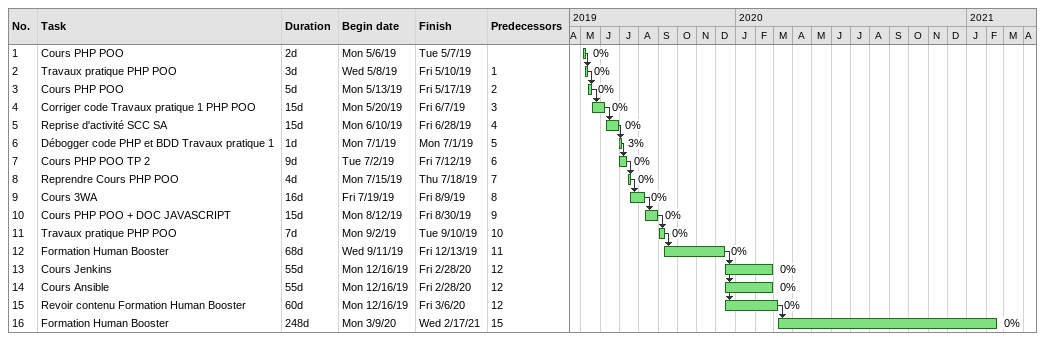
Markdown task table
| ID | Task | Duration | Start | Finish | Predecessors | % complete |
|---|---|---|---|---|---|---|
| 1 | Cours PHP POO | 2d | 2019-05-06 | 2019-05-07 |  | 0 |
| 2 | Travaux pratique PHP POO | 3d | 2019-05-08 | 2019-05-10 | 1 | 0 |
| 3 | Cours PHP POO | 5d | 2019-05-13 | 2019-05-17 | 2 | 0 |
| 4 | Corriger code Travaux pratique 1 PHP POO | 15d | 2019-05-20 | 2019-06-07 | 3 | 0 |
| 5 | Reprise d'activité SCC SA | 15d | 2019-06-10 | 2019-06-28 | 4 | 0 |
| 6 | Débogger code PHP et BDD Travaux pratique 1 | 1d | 2019-07-01 | 2019-07-01 | 5 | 3 |
| 7 | Cours PHP POO TP 2 | 9d | 2019-07-02 | 2019-07-12 | 6 | 0 |
| 8 | Reprendre Cours PHP POO | 4d | 2019-07-15 | 2019-07-18 | 7 | 0 |
| 9 | Cours 3WA | 16d | 2019-07-19 | 2019-08-09 | 8 | 0 |
| 10 | Cours PHP POO + DOC JAVASCRIPT | 15d | 2019-08-12 | 2019-08-30 | 9 | 0 |
| 11 | Travaux pratique PHP POO | 7d | 2019-09-02 | 2019-09-10 | 10 | 0 |
| 12 | Formation Human Booster | 68d | 2019-09-11 | 2019-12-13 | 11 | 0 |
| 13 | Cours Jenkins | 55d | 2019-12-16 | 2020-02-28 | 12 | 0 |
| 14 | Cours Ansible | 55d | 2019-12-16 | 2020-02-28 | 12 | 0 |
| 15 | Revoir contenu Formation Human Booster | 60d | 2019-12-16 | 2020-03-06 | 12 | 0 |
| 16 | Formation Human Booster | 248d | 2020-03-09 | 2021-02-17 | 15 | 0 |
